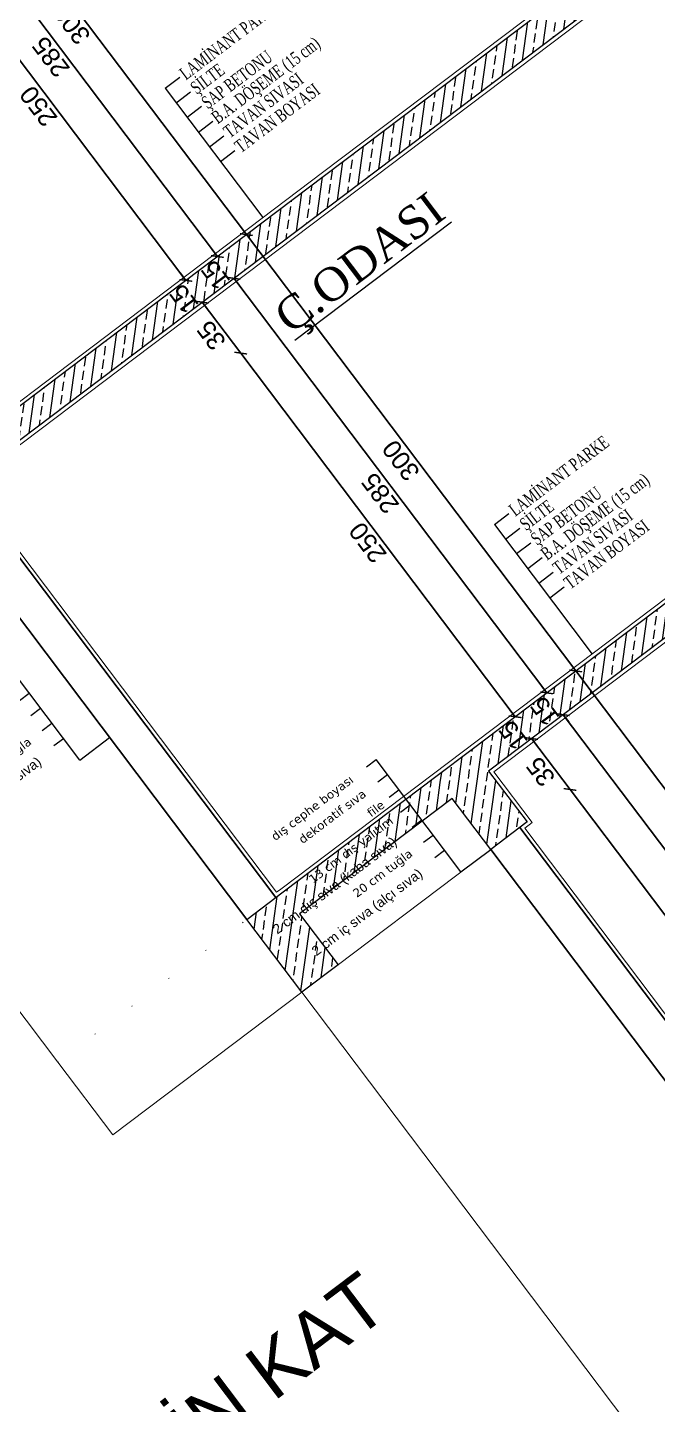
# Model space of a CAD drawing. Header units: millimetres. Extents: x 2232 to 85269, y -3593 to 5869.
# Drawn here: x 3664.2 to 3750.6, y -790.1 to -601.2 of the extents above; entities that cross this region are included whole.
import ezdxf

# ---------------------------------------------------------------- set-up
doc = ezdxf.new("R2010")
doc.units = ezdxf.units.MM
doc.linetypes.add('DOTX2', pattern=[0.5, 0, -0.5])
for name, color, linetype, lineweight in [('duvar', 232, 'Continuous', 30), ('görünüş', 201, 'Continuous', 18), ('iz', 1, 'DOTX2', 20), ('sıva iç', 21, 'Continuous', 0), ('TEXT-1', 8, 'Continuous', 5), ('ölçü iç', 170, 'Continuous', 9), ('ÖLÇÜ İÇ', 7, 'Continuous', 9)]:
    doc.layers.add(name, color=color, linetype=linetype, lineweight=lineweight)
for name, color, linetype in [('poz', 1, 'Continuous'), ('Standart', 7, 'Continuous'), ('Yazi', 7, 'Continuous')]:
    doc.layers.add(name, color=color, linetype=linetype)
doc.styles.add('arial_1_18', font='arial.ttf', dxfattribs={"height": 0.2})
doc.styles.get("Standard").update_dxf_attribs({"font": 'arial.ttf'})
doc.styles.add('Times roman', font='times.ttf')
doc.styles.add('UNIVCH', font='times.ttf', dxfattribs={"width": 0.7})
doc.styles.add('verdana_1_34', font='verdana.ttf', dxfattribs={"height": 0.2})
doc.dimstyles.new('zulay iç ölçü', dxfattribs={"dimtxt": 10, "dimasz": 5, "dimexe": 0.18, "dimexo": 0, "dimgap": 2, "dimtad": 3, "dimdec": 0, "dimzin": 0, "dimdsep": 46, "dimtxsty": 'Standard', "dimblk": 'ARCHTICK', "dimcen": 0.09, "dimse1": 1, "dimse2": 1, "dimadec": 0, "dimazin": 0, "dimtfac": 1, "dimtdec": 0, "dimtix": 1, "dimtofl": 0, "dimtmove": 0, "dimatfit": 3, "dimldrblk": 'ARCHTICK', "dimfxl": 1, "dimtolj": 1, "dimtzin": 0, "dimarcsym": 0})
pattern_1 = [(45, (0, 0), (-7.07107, 7.07107), []), (45, (7.071, 0), (-7.07107, 7.07107), [5, -2.5])]

# ---------------------------------------------------------------- blocks, each defined once
blk = doc.blocks.new('IDE991Entity4309')
at = {"layer": 'Standart', "linetype": 'Continuous', "lineweight": -3}
h = blk.add_hatch(dxfattribs=at)
h.set_pattern_fill('ANSI33', color=171, scale=40, style=0)
h.set_pattern_definition(pattern_1)
h.paths.add_polyline_path([(760, 1035), (155, 1035), (155, 1050), (760, 1050)])
blk = doc.blocks.new('IDE991Entity4327')
at = {"layer": 'Standart', "linetype": 'Continuous', "lineweight": -3}
h = blk.add_hatch(dxfattribs=at)
h.set_pattern_fill('ANSI33', color=171, scale=40, style=0)
h.set_pattern_definition(pattern_1)
h.paths.add_polyline_path([(760, 735), (155, 735), (155, 750), (760, 750)])
blk = doc.blocks.new('IDE991Entity4333')
at = {"layer": 'Standart', "linetype": 'Continuous', "lineweight": -3}
h = blk.add_hatch(dxfattribs=at)
h.set_pattern_fill('ANSI33', color=171, scale=40, style=0)
h.set_pattern_definition(pattern_1)
h.paths.add_polyline_path([(155, 400), (130, 400), (130, 450), (155, 450)])
blk = doc.blocks.new('IDE991Entity4334')
at = {"layer": 'Standart', "linetype": 'Continuous', "lineweight": -3}
h = blk.add_hatch(dxfattribs=at)
h.set_pattern_fill('ANSI33', color=171, scale=40, style=0)
h.set_pattern_definition(pattern_1)
h.paths.add_polyline_path([(285, 400), (260, 400), (260, 450), (285, 450)])
blk = doc.blocks.new('IDE991Entity4338')
at = {"layer": 'Standart', "linetype": 'Continuous', "lineweight": -3}
h = blk.add_hatch(dxfattribs=at)
h.set_pattern_fill('ANSI33', color=171, scale=40, style=0)
h.set_pattern_definition(pattern_1)
h.paths.add_polyline_path([(760, 435), (285, 435), (285, 450), (760, 450)])
blk = doc.blocks.new('IDE991Entity4339')
at = {"layer": 'Standart', "linetype": 'Continuous', "lineweight": -3}
h = blk.add_hatch(dxfattribs=at)
h.set_pattern_fill('ANSI33', color=171, scale=40, style=0)
h.set_pattern_definition(pattern_1)
h.paths.add_polyline_path([(260, 435), (155, 435), (155, 450), (260, 450)])
blk = doc.blocks.new('IDE991Entity5332')
at = {"layer": 'Standart', "color": 159, "linetype": 'Continuous', "lineweight": -3}
blk.add_lwpolyline([(760, 1035), (155, 1035)], dxfattribs=at)
blk = doc.blocks.new('IDE991Entity5392')
at = {"layer": 'Standart', "color": 159, "linetype": 'Continuous', "lineweight": -3}
blk.add_lwpolyline([(155, 750), (260, 750)], dxfattribs=at)
blk = doc.blocks.new('IDE991Entity5399')
at = {"layer": 'Standart', "color": 159, "linetype": 'Continuous', "lineweight": -3}
blk.add_lwpolyline([(760, 735), (155, 735)], dxfattribs=at)
blk = doc.blocks.new('IDE991Entity5429')
at = {"layer": 'Standart', "color": 159, "linetype": 'Continuous', "lineweight": -3}
blk.add_lwpolyline([(130, 400), (130, 450)], dxfattribs=at)
blk = doc.blocks.new('IDE991Entity5430')
at = {"layer": 'Standart', "color": 159, "linetype": 'Continuous', "lineweight": -3}
blk.add_lwpolyline([(155, 400), (130, 400)], dxfattribs=at)
blk = doc.blocks.new('IDE991Entity5431')
at = {"layer": 'Standart', "color": 159, "linetype": 'Continuous', "lineweight": -3}
blk.add_lwpolyline([(130, 450), (155, 450)], dxfattribs=at)
blk = doc.blocks.new('IDE991Entity5432')
at = {"layer": 'Standart', "color": 159, "linetype": 'Continuous', "lineweight": -3}
blk.add_lwpolyline([(155, 450), (260, 450)], dxfattribs=at)
blk = doc.blocks.new('IDE991Entity5433')
at = {"layer": 'Standart', "color": 159, "linetype": 'Continuous', "lineweight": -3}
blk.add_lwpolyline([(260, 400), (260, 435)], dxfattribs=at)
blk = doc.blocks.new('IDE991Entity5434')
at = {"layer": 'Standart', "color": 159, "linetype": 'Continuous', "lineweight": -3}
blk.add_lwpolyline([(285, 400), (260, 400)], dxfattribs=at)
blk = doc.blocks.new('IDE991Entity5435')
at = {"layer": 'Standart', "color": 159, "linetype": 'Continuous', "lineweight": -3}
blk.add_lwpolyline([(260, 450), (285, 450)], dxfattribs=at)
blk = doc.blocks.new('IDE991Entity5436')
at = {"layer": 'Standart', "color": 159, "linetype": 'Continuous', "lineweight": -3}
blk.add_lwpolyline([(285, 450), (410, 450)], dxfattribs=at)
blk = doc.blocks.new('IDE991Entity5449')
at = {"layer": 'Standart', "color": 159, "linetype": 'Continuous', "lineweight": -3}
blk.add_lwpolyline([(760, 435), (285, 435)], dxfattribs=at)
blk = doc.blocks.new('IDE991Entity5450')
at = {"layer": 'Standart', "color": 159, "linetype": 'Continuous', "lineweight": -3}
blk.add_lwpolyline([(155, 435), (155, 400)], dxfattribs=at)
blk = doc.blocks.new('IDE991Entity5451')
at = {"layer": 'Standart', "color": 159, "linetype": 'Continuous', "lineweight": -3}
blk.add_lwpolyline([(260, 435), (155, 435)], dxfattribs=at)
blk = doc.blocks.new('IDE991Entity5600')
at = {"layer": 'Standart', "color": 159, "linetype": 'Continuous', "lineweight": -3}
blk.add_lwpolyline([(285, 435), (285, 400)], dxfattribs=at)
blk = doc.blocks.new('IDE991Entity6588')
at = {"layer": 'Standart', "color": 159, "linetype": 'Continuous', "lineweight": -3}
blk.add_lwpolyline([(260, 750), (410, 750)], dxfattribs=at)
blk = doc.blocks.new('IDE991Entity6589')
at = {"layer": 'Standart', "color": 159, "linetype": 'Continuous', "lineweight": -3}
blk.add_lwpolyline([(410, 750), (758, 750)], dxfattribs=at)
blk = doc.blocks.new('IDE991Entity6621')
at = {"layer": 'Standart', "color": 159, "linetype": 'Continuous', "lineweight": -3}
blk.add_lwpolyline([(410, 450), (758, 450)], dxfattribs=at)
blk = doc.blocks.new('TRRTYT')
at = {"layer": 'Standart'}
for name in ['IDE991Entity4309', 'IDE991Entity5332', 'IDE991Entity4327', 'IDE991Entity5392', 'IDE991Entity6588', 'IDE991Entity6589', 'IDE991Entity5399', 'IDE991Entity4333', 'IDE991Entity5429', 'IDE991Entity5431', 'IDE991Entity4339', 'IDE991Entity5432', 'IDE991Entity4334', 'IDE991Entity5435', 'IDE991Entity4338', 'IDE991Entity5436', 'IDE991Entity6621', 'IDE991Entity5450', 'IDE991Entity5451', 'IDE991Entity5433', 'IDE991Entity5449', 'IDE991Entity5600', 'IDE991Entity5430', 'IDE991Entity5434']:
    blk.add_blockref(name, (1034515.63, -397430.95), dxfattribs=at)
blk = doc.blocks.new('_ArchTick')
at = {"color": 0, "linetype": 'ByBlock', "const_width": 0.15}
blk.add_lwpolyline([(-0.5, -0.5), (0.5, 0.5)], dxfattribs=at)
blk = doc.blocks.new('*D2443')
at = {"layer": 'Defpoints', "color": 0, "transparency": 16777216}
for p in [(661177.16, -126828.54), (661187, -127078.54), (661204.5, -127078.54)]:
    blk.add_point(p, dxfattribs=at)
at = {"layer": 'ÖLÇÜ İÇ', "color": 0, "lineweight": -2, "transparency": 16777216}
blk.add_line((661204.5, -126828.54), (661204.5, -127078.54), dxfattribs=at)
at = {"layer": 'ÖLÇÜ İÇ', "color": 0, "lineweight": -2, "transparency": 16777216, "xscale": 5, "yscale": 5, "zscale": 5}
for p, rotation in [((661204.5, -126828.54), 90), ((661204.5, -127078.54), 270)]:
    blk.add_blockref('_ArchTick', p, dxfattribs=dict(at, rotation=rotation))
at = {"layer": 'ÖLÇÜ İÇ', "color": 0, "transparency": 16777216, "insert": (661197.5, -126953.54), "char_height": 10, "attachment_point": 5, "rotation": 90}
blk.add_mtext('\\A1;250', dxfattribs=at)
blk = doc.blocks.new('*D2444')
at = {"layer": 'Defpoints', "color": 0, "transparency": 16777216}
for p in [(661246.19, -126778.54), (661246.19, -127078.54), (661246.19, -127078.54)]:
    blk.add_point(p, dxfattribs=at)
at = {"layer": 'ÖLÇÜ İÇ', "color": 0, "lineweight": -2, "transparency": 16777216}
blk.add_line((661246.19, -126778.54), (661246.19, -127078.54), dxfattribs=at)
at = {"layer": 'ÖLÇÜ İÇ', "color": 0, "lineweight": -2, "transparency": 16777216, "xscale": 5, "yscale": 5, "zscale": 5}
for p, rotation in [((661246.19, -126778.54), 90), ((661246.19, -127078.54), 270)]:
    blk.add_blockref('_ArchTick', p, dxfattribs=dict(at, rotation=rotation))
at = {"layer": 'ÖLÇÜ İÇ', "color": 0, "transparency": 16777216, "insert": (661239.19, -126928.54), "char_height": 10, "attachment_point": 5, "rotation": 90}
blk.add_mtext('\\A1;300', dxfattribs=at)
blk = doc.blocks.new('*D2447')
at = {"layer": 'Defpoints', "color": 0, "transparency": 16777216}
for p in [(661197.5, -127078.54), (661197.5, -127093.54), (661204.5, -127093.54)]:
    blk.add_point(p, dxfattribs=at)
at = {"layer": 'ÖLÇÜ İÇ', "color": 0, "lineweight": -2, "transparency": 16777216}
for p, q in [((661204.5, -127078.54), (661204.5, -127073.54)), ((661204.5, -127093.54), (661204.5, -127098.54))]:
    blk.add_line(p, q, dxfattribs=at)
at = {"layer": 'ÖLÇÜ İÇ', "color": 0, "lineweight": -2, "transparency": 16777216, "xscale": 5, "yscale": 5, "zscale": 5}
for p, rotation in [((661204.5, -127078.54), 270), ((661204.5, -127093.54), 90)]:
    blk.add_blockref('_ArchTick', p, dxfattribs=dict(at, rotation=rotation))
at = {"layer": 'ÖLÇÜ İÇ', "color": 0, "transparency": 16777216, "insert": (661197.5, -127086.04), "char_height": 10, "attachment_point": 5, "rotation": 90}
blk.add_mtext('\\A1;15', dxfattribs=at)
blk = doc.blocks.new('*D2448')
at = {"layer": 'Defpoints', "color": 0, "transparency": 16777216}
for p in [(661197.5, -127093.54), (661177.16, -127128.54), (661204.5, -127128.54)]:
    blk.add_point(p, dxfattribs=at)
at = {"layer": 'ÖLÇÜ İÇ', "color": 0, "lineweight": -2, "transparency": 16777216}
blk.add_line((661204.5, -127093.54), (661204.5, -127128.54), dxfattribs=at)
at = {"layer": 'ÖLÇÜ İÇ', "color": 0, "lineweight": -2, "transparency": 16777216, "xscale": 5, "yscale": 5, "zscale": 5}
for p, rotation in [((661204.5, -127093.54), 90), ((661204.5, -127128.54), 270)]:
    blk.add_blockref('_ArchTick', p, dxfattribs=dict(at, rotation=rotation))
at = {"layer": 'ÖLÇÜ İÇ', "color": 0, "transparency": 16777216, "insert": (661197.5, -127111.04), "char_height": 10, "attachment_point": 5, "rotation": 90}
blk.add_mtext('\\A1;35', dxfattribs=at)
blk = doc.blocks.new('*D2449')
at = {"layer": 'Defpoints', "color": 0, "transparency": 16777216}
for p in [(661177.16, -127128.54), (661187, -127378.54), (661204.5, -127378.54)]:
    blk.add_point(p, dxfattribs=at)
at = {"layer": 'ÖLÇÜ İÇ', "color": 0, "lineweight": -2, "transparency": 16777216}
blk.add_line((661204.5, -127128.54), (661204.5, -127378.54), dxfattribs=at)
at = {"layer": 'ÖLÇÜ İÇ', "color": 0, "lineweight": -2, "transparency": 16777216, "xscale": 5, "yscale": 5, "zscale": 5}
for p, rotation in [((661204.5, -127128.54), 90), ((661204.5, -127378.54), 270)]:
    blk.add_blockref('_ArchTick', p, dxfattribs=dict(at, rotation=rotation))
at = {"layer": 'ÖLÇÜ İÇ', "color": 0, "transparency": 16777216, "insert": (661197.5, -127253.54), "char_height": 10, "attachment_point": 5, "rotation": 90}
blk.add_mtext('\\A1;250', dxfattribs=at)
blk = doc.blocks.new('*D2450')
at = {"layer": 'Defpoints', "color": 0, "transparency": 16777216}
for p in [(661246.19, -127078.54), (661246.19, -127378.54), (661246.19, -127378.54)]:
    blk.add_point(p, dxfattribs=at)
at = {"layer": 'ÖLÇÜ İÇ', "color": 0, "lineweight": -2, "transparency": 16777216}
blk.add_line((661246.19, -127078.54), (661246.19, -127378.54), dxfattribs=at)
at = {"layer": 'ÖLÇÜ İÇ', "color": 0, "lineweight": -2, "transparency": 16777216, "xscale": 5, "yscale": 5, "zscale": 5}
for p, rotation in [((661246.19, -127078.54), 90), ((661246.19, -127378.54), 270)]:
    blk.add_blockref('_ArchTick', p, dxfattribs=dict(at, rotation=rotation))
at = {"layer": 'ÖLÇÜ İÇ', "color": 0, "transparency": 16777216, "insert": (661239.19, -127228.54), "char_height": 10, "attachment_point": 5, "rotation": 90}
blk.add_mtext('\\A1;300', dxfattribs=at)
blk = doc.blocks.new('*D2461')
at = {"layer": 'Defpoints', "color": 0, "transparency": 16777216}
for p in [(661178.88, -126793.54), (661226.24, -127078.54), (661226.24, -127078.54)]:
    blk.add_point(p, dxfattribs=at)
at = {"layer": 'ÖLÇÜ İÇ', "color": 0, "lineweight": -2, "transparency": 16777216}
blk.add_line((661226.24, -126793.54), (661226.24, -127078.54), dxfattribs=at)
at = {"layer": 'ÖLÇÜ İÇ', "color": 0, "lineweight": -2, "transparency": 16777216, "xscale": 5, "yscale": 5, "zscale": 5}
for p, rotation in [((661226.24, -126793.54), 90), ((661226.24, -127078.54), 270)]:
    blk.add_blockref('_ArchTick', p, dxfattribs=dict(at, rotation=rotation))
at = {"layer": 'ÖLÇÜ İÇ', "color": 0, "transparency": 16777216, "insert": (661219.24, -126936.04), "char_height": 10, "attachment_point": 5, "rotation": 90}
blk.add_mtext('\\A1;285', dxfattribs=at)
blk = doc.blocks.new('*D2462')
at = {"layer": 'Defpoints', "color": 0, "transparency": 16777216}
for p in [(661220.99, -127078.54), (661178.88, -127093.54), (661226.24, -127093.54)]:
    blk.add_point(p, dxfattribs=at)
at = {"layer": 'ÖLÇÜ İÇ', "color": 0, "lineweight": -2, "transparency": 16777216}
for p, q in [((661226.24, -127078.54), (661226.24, -127073.54)), ((661226.24, -127093.54), (661226.24, -127098.54))]:
    blk.add_line(p, q, dxfattribs=at)
at = {"layer": 'ÖLÇÜ İÇ', "color": 0, "lineweight": -2, "transparency": 16777216, "xscale": 5, "yscale": 5, "zscale": 5}
for p, rotation in [((661226.24, -127078.54), 270), ((661226.24, -127093.54), 90)]:
    blk.add_blockref('_ArchTick', p, dxfattribs=dict(at, rotation=rotation))
at = {"layer": 'ÖLÇÜ İÇ', "color": 0, "transparency": 16777216, "insert": (661219.24, -127086.04), "char_height": 10, "attachment_point": 5, "rotation": 90}
blk.add_mtext('\\A1;15', dxfattribs=at)
blk = doc.blocks.new('*D2463')
at = {"layer": 'Defpoints', "color": 0, "transparency": 16777216}
for p in [(661178.88, -127093.54), (661226.24, -127378.54), (661226.24, -127378.54)]:
    blk.add_point(p, dxfattribs=at)
at = {"layer": 'ÖLÇÜ İÇ', "color": 0, "lineweight": -2, "transparency": 16777216}
blk.add_line((661226.24, -127093.54), (661226.24, -127378.54), dxfattribs=at)
at = {"layer": 'ÖLÇÜ İÇ', "color": 0, "lineweight": -2, "transparency": 16777216, "xscale": 5, "yscale": 5, "zscale": 5}
for p, rotation in [((661226.24, -127093.54), 90), ((661226.24, -127378.54), 270)]:
    blk.add_blockref('_ArchTick', p, dxfattribs=dict(at, rotation=rotation))
at = {"layer": 'ÖLÇÜ İÇ', "color": 0, "transparency": 16777216, "insert": (661219.24, -127236.04), "char_height": 10, "attachment_point": 5, "rotation": 90}
blk.add_mtext('\\A1;285', dxfattribs=at)
blk = doc.blocks.new('*D2464')
at = {"layer": 'Defpoints', "color": 0, "transparency": 16777216}
for p in [(661197.5, -127378.54), (661197.5, -127393.54), (661204.5, -127393.54)]:
    blk.add_point(p, dxfattribs=at)
at = {"layer": 'ÖLÇÜ İÇ', "color": 0, "lineweight": -2, "transparency": 16777216}
for p, q in [((661204.5, -127378.54), (661204.5, -127373.54)), ((661204.5, -127393.54), (661204.5, -127398.54))]:
    blk.add_line(p, q, dxfattribs=at)
at = {"layer": 'ÖLÇÜ İÇ', "color": 0, "lineweight": -2, "transparency": 16777216, "xscale": 5, "yscale": 5, "zscale": 5}
for p, rotation in [((661204.5, -127378.54), 270), ((661204.5, -127393.54), 90)]:
    blk.add_blockref('_ArchTick', p, dxfattribs=dict(at, rotation=rotation))
at = {"layer": 'ÖLÇÜ İÇ', "color": 0, "transparency": 16777216, "insert": (661197.5, -127386.04), "char_height": 10, "attachment_point": 5, "rotation": 90}
blk.add_mtext('\\A1;15', dxfattribs=at)
blk = doc.blocks.new('*D2465')
at = {"layer": 'Defpoints', "color": 0, "transparency": 16777216}
for p in [(661197.5, -127393.54), (661177.16, -127428.54), (661204.5, -127428.54)]:
    blk.add_point(p, dxfattribs=at)
at = {"layer": 'ÖLÇÜ İÇ', "color": 0, "lineweight": -2, "transparency": 16777216}
blk.add_line((661204.5, -127393.54), (661204.5, -127428.54), dxfattribs=at)
at = {"layer": 'ÖLÇÜ İÇ', "color": 0, "lineweight": -2, "transparency": 16777216, "xscale": 5, "yscale": 5, "zscale": 5}
for p, rotation in [((661204.5, -127393.54), 90), ((661204.5, -127428.54), 270)]:
    blk.add_blockref('_ArchTick', p, dxfattribs=dict(at, rotation=rotation))
at = {"layer": 'ÖLÇÜ İÇ', "color": 0, "transparency": 16777216, "insert": (661197.5, -127411.04), "char_height": 10, "attachment_point": 5, "rotation": 90}
blk.add_mtext('\\A1;35', dxfattribs=at)
blk = doc.blocks.new('*D2466')
at = {"layer": 'Defpoints', "color": 0, "transparency": 16777216}
for p in [(661177.16, -127428.54), (661187, -127778.54), (661204.5, -127778.54)]:
    blk.add_point(p, dxfattribs=at)
at = {"layer": 'ÖLÇÜ İÇ', "color": 0, "lineweight": -2, "transparency": 16777216}
blk.add_line((661204.5, -127428.54), (661204.5, -127778.54), dxfattribs=at)
at = {"layer": 'ÖLÇÜ İÇ', "color": 0, "lineweight": -2, "transparency": 16777216, "xscale": 5, "yscale": 5, "zscale": 5}
for p, rotation in [((661204.5, -127428.54), 90), ((661204.5, -127778.54), 270)]:
    blk.add_blockref('_ArchTick', p, dxfattribs=dict(at, rotation=rotation))
at = {"layer": 'ÖLÇÜ İÇ', "color": 0, "transparency": 16777216, "insert": (661197.5, -127603.54), "char_height": 10, "attachment_point": 5, "rotation": 90}
blk.add_mtext('\\A1;350', dxfattribs=at)
blk = doc.blocks.new('*D2467')
at = {"layer": 'Defpoints', "color": 0, "transparency": 16777216}
for p in [(661246.19, -127378.54), (661246.19, -127778.54), (661246.19, -127778.54)]:
    blk.add_point(p, dxfattribs=at)
at = {"layer": 'ÖLÇÜ İÇ', "color": 0, "lineweight": -2, "transparency": 16777216}
blk.add_line((661246.19, -127378.54), (661246.19, -127778.54), dxfattribs=at)
at = {"layer": 'ÖLÇÜ İÇ', "color": 0, "lineweight": -2, "transparency": 16777216, "xscale": 5, "yscale": 5, "zscale": 5}
for p, rotation in [((661246.19, -127378.54), 90), ((661246.19, -127778.54), 270)]:
    blk.add_blockref('_ArchTick', p, dxfattribs=dict(at, rotation=rotation))
at = {"layer": 'ÖLÇÜ İÇ', "color": 0, "transparency": 16777216, "insert": (661239.19, -127578.54), "char_height": 10, "attachment_point": 5, "rotation": 90}
blk.add_mtext('\\A1;400', dxfattribs=at)
blk = doc.blocks.new('*D2468')
at = {"layer": 'Defpoints', "color": 0, "transparency": 16777216}
for p in [(661220.99, -127378.54), (661178.88, -127393.54), (661226.24, -127393.54)]:
    blk.add_point(p, dxfattribs=at)
at = {"layer": 'ÖLÇÜ İÇ', "color": 0, "lineweight": -2, "transparency": 16777216}
for p, q in [((661226.24, -127378.54), (661226.24, -127373.54)), ((661226.24, -127393.54), (661226.24, -127398.54))]:
    blk.add_line(p, q, dxfattribs=at)
at = {"layer": 'ÖLÇÜ İÇ', "color": 0, "lineweight": -2, "transparency": 16777216, "xscale": 5, "yscale": 5, "zscale": 5}
for p, rotation in [((661226.24, -127378.54), 270), ((661226.24, -127393.54), 90)]:
    blk.add_blockref('_ArchTick', p, dxfattribs=dict(at, rotation=rotation))
at = {"layer": 'ÖLÇÜ İÇ', "color": 0, "transparency": 16777216, "insert": (661219.24, -127386.04), "char_height": 10, "attachment_point": 5, "rotation": 90}
blk.add_mtext('\\A1;15', dxfattribs=at)
blk = doc.blocks.new('*D2469')
at = {"layer": 'Defpoints', "color": 0, "transparency": 16777216}
for p in [(661178.88, -127393.54), (661226.24, -127778.54), (661226.24, -127778.54)]:
    blk.add_point(p, dxfattribs=at)
at = {"layer": 'ÖLÇÜ İÇ', "color": 0, "lineweight": -2, "transparency": 16777216}
blk.add_line((661226.24, -127393.54), (661226.24, -127778.54), dxfattribs=at)
at = {"layer": 'ÖLÇÜ İÇ', "color": 0, "lineweight": -2, "transparency": 16777216, "xscale": 5, "yscale": 5, "zscale": 5}
for p, rotation in [((661226.24, -127393.54), 90), ((661226.24, -127778.54), 270)]:
    blk.add_blockref('_ArchTick', p, dxfattribs=dict(at, rotation=rotation))
at = {"layer": 'ÖLÇÜ İÇ', "color": 0, "transparency": 16777216, "insert": (661219.24, -127586.04), "char_height": 10, "attachment_point": 5, "rotation": 90}
blk.add_mtext('\\A1;385', dxfattribs=at)
blk = doc.blocks.new('Entity12990')
at = {"layer": 'Yazi', "color": 11, "linetype": 'Continuous', "lineweight": -3}
for points in [[(7386.69, 277.99), (7393.31, 277.99)], [(7393.31, 200.75), (7393.31, 277.99)], [(7386.69, 267.61), (7393.31, 267.61)], [(7386.69, 257.23), (7393.31, 257.23)], [(7386.69, 246.85), (7393.31, 246.85)], [(7386.69, 236.47), (7393.31, 236.47)], [(7386.69, 226.09), (7393.31, 226.09)], [(7386.69, 215.71), (7393.31, 215.71)], [(7393.31, 200.75), (7413.85, 200.75)]]:
    blk.add_lwpolyline(points, dxfattribs=at)
for s, height, style, p in [('dış cephe boyası', 4.7407, 'verdana_1_34', (7322.1, 275.59)), ('dekoratif sıva', 4.7407, 'verdana_1_34', (7333.15, 265.21)), ('file', 4.741, 'verdana_1_34', (7371.94, 254.25)), ('13 cm dış yalıtım', 4.7407, 'verdana_1_34', (7324.49, 244.45)), ('2 cm dış sıva (kaba sıva)', 5.3333, 'arial_1_18', (7292.13, 233.96)), ('20 cm tuğla', 4.7407, 'verdana_1_34', (7339.11, 223.69)), ('2 cm iç sıva (alçı sıva)', 5.3333, 'arial_1_18', (7302.05, 211.54))]:
    blk.add_text(s, height=height, dxfattribs=dict(at, style=style)).set_placement(p)
blk = doc.blocks.new('DFGFDGHN')
at = {"layer": 'ÖLÇÜ İÇ'}
for base, p1, p2, picture, middle in [((661246.19, -127078.54), (661246.19, -126778.54), (661246.19, -127078.54), '*D2444', (661239.19, -126928.54)), ((661204.5, -127078.54), (661177.16, -126828.54), (661187, -127078.54), '*D2443', (661197.5, -126953.54)), ((661226.24, -127093.54), (661220.99, -127078.54), (661178.88, -127093.54), '*D2462', (661219.24, -127086.04)), ((661204.5, -127093.54), (661197.5, -127078.54), (661197.5, -127093.54), '*D2447', (661197.5, -127086.04)), ((661246.19, -127378.54), (661246.19, -127078.54), (661246.19, -127378.54), '*D2450', (661239.19, -127228.54)), ((661204.5, -127128.54), (661197.5, -127093.54), (661177.16, -127128.54), '*D2448', (661197.5, -127111.04)), ((661204.5, -127378.54), (661177.16, -127128.54), (661187, -127378.54), '*D2449', (661197.5, -127253.54)), ((661226.24, -127393.54), (661220.99, -127378.54), (661178.88, -127393.54), '*D2468', (661219.24, -127386.04)), ((661204.5, -127393.54), (661197.5, -127378.54), (661197.5, -127393.54), '*D2464', (661197.5, -127386.04)), ((661246.19, -127778.54), (661246.19, -127378.54), (661246.19, -127778.54), '*D2467', (661239.19, -127578.54)), ((661204.5, -127428.54), (661197.5, -127393.54), (661177.16, -127428.54), '*D2465', (661197.5, -127411.04)), ((661204.5, -127778.54), (661177.16, -127428.54), (661187, -127778.54), '*D2466', (661197.5, -127603.54))]:
    dim = blk.add_linear_dim(base=base, p1=p1, p2=p2, angle=90, dimstyle='zulay iç ölçü', dxfattribs=at)
    dim.commit()
    dim.dimension.update_dxf_attribs({"geometry": picture, "text_midpoint": middle})
for base, p1, p2, picture, middle in [((661226.24, -127078.54), (661178.88, -126793.54), (661226.24, -127078.54), '*D2461', (661219.24, -126936.04)), ((661226.24, -127378.54), (661178.88, -127093.54), (661226.24, -127378.54), '*D2463', (661219.24, -127236.04)), ((661226.24, -127778.54), (661178.88, -127393.54), (661226.24, -127778.54), '*D2469', (661219.24, -127586.04))]:
    dim = blk.add_linear_dim(base=base, p1=p1, p2=p2, angle=90, dimstyle='zulay iç ölçü', override={"dimtmove": 1}, dxfattribs=at)
    dim.commit()
    dim.dimension.update_dxf_attribs({"geometry": picture, "text_midpoint": middle})
blk = doc.blocks.new('GHGFHGF')
at = {"layer": 'duvar'}
for points in [[(1293509.78, -409739.54), (1293509.78, -409989.54)], [(1293529.78, -409739.54), (1293529.78, -409989.54)], [(1293639.78, -410039.54), (1293639.78, -410389.54)], [(1293659.78, -410039.54), (1293659.78, -410389.54)]]:
    blk.add_lwpolyline(points, dxfattribs=at)
at = {"layer": 'görünüş'}
for points in [[(1293379.78, -409989.54), (1293379.78, -409689.54)], [(1293509.78, -410039.54), (1293509.78, -410409.54)]]:
    blk.add_lwpolyline(points, dxfattribs=at)
at = {"layer": 'iz', "ltscale": 50}
for p, q in [((1293379.78, -409689.54), (1295709.78, -409689.54)), ((1293379.78, -409989.54), (1295709.78, -409989.54))]:
    blk.add_line(p, q, dxfattribs=at)
at = {"layer": 'poz'}
for p, q in [((1293748.79, -409598.54), (1293748.79, -409687.54)), ((1293748.79, -409598.54), (1293758.79, -409598.54)), ((1293748.79, -409608.54), (1293758.79, -409608.54)), ((1293748.79, -409618.54), (1293758.79, -409618.54)), ((1293748.79, -409628.85), (1293758.79, -409628.85)), ((1293748.79, -409638.85), (1293758.79, -409638.85)), ((1293748.79, -409648.85), (1293758.79, -409648.85)), ((1293748.79, -409898.54), (1293748.79, -409987.54)), ((1293748.79, -409898.54), (1293758.79, -409898.54)), ((1293748.79, -409908.54), (1293758.79, -409908.54)), ((1293748.79, -409918.54), (1293758.79, -409918.54)), ((1293748.79, -409928.85), (1293758.79, -409928.85)), ((1293748.79, -409938.85), (1293758.79, -409938.85)), ((1293748.79, -409948.85), (1293758.79, -409948.85))]:
    blk.add_line(p, q, dxfattribs=at)
at = {"layer": 'sıva iç'}
for points in [[(1293997.78, -409406.54), (1293536.78, -409406.54), (1293536.78, -409441.54), (1293531.78, -409441.54), (1293531.78, -409687.54), (1293534.78, -409687.54), (1293639.78, -409687.54), (1293789.78, -409687.54), (1293997.78, -409687.54)], [(1293997.78, -409706.54), (1293536.78, -409706.54), (1293536.78, -409741.54), (1293531.78, -409741.54), (1293531.78, -409987.54), (1293534.78, -409987.54), (1293639.78, -409987.54), (1293789.78, -409987.54), (1293997.78, -409987.54)], [(1294137.78, -410006.54), (1293666.78, -410006.54), (1293666.78, -410041.54), (1293661.78, -410041.54), (1293661.78, -410387.54), (1293664.78, -410387.54), (1293843.72, -410387.54), (1294002.78, -410270.59), (1294002.78, -410277.54), (1294004.19, -410277.54), (1294004.19, -410331.54), (1294003.48, -410331.54), (1294003.48, -410352.54), (1294004.19, -410352.54), (1294004.19, -410387.54), (1294137.78, -410387.54)]]:
    blk.add_lwpolyline(points, close=True, dxfattribs=at)
blk.add_lwpolyline([(1293379.78, -409989.54), (1293379.78, -410039.54), (1293639.78, -410039.54)], dxfattribs=at)
at = {"layer": 'Standart'}
for p in [(1286095.93, -410065.29), (1286225.93, -410240.29)]:
    blk.add_blockref('Entity12990', p, dxfattribs=at)
at = {"layer": 'sıva iç'}
blk.add_blockref('TRRTYT', (258864.14, -13008.59), dxfattribs=at)
at = {"layer": 'ölçü iç', "lineweight": 30}
blk.add_blockref('DFGFDGHN', (632489.82, -282611), dxfattribs=at)
at = {"layer": 'TEXT-1', "style": 'arial_1_18'}
blk.add_text('ZEMİN KAT', height=30, dxfattribs=at).set_placement((1293219.78, -410209.75))
at = {"layer": 'Yazi', "style": 'UNIVCH', "width": 0.7}
for s, height, p in [('LAMİNANT PARKE', 6.9984, (1293760.37, -409602.05)), ('ŞİLTE', 6.998, (1293760.37, -409611.87)), ('ŞAP BETONU', 6.998, (1293760.37, -409621.96)), ('B.A. DÖŞEME (15 cm)', 6.9984, (1293759.84, -409631.8)), ('TAVAN SIVASI', 6.9984, (1293760.37, -409642)), ('TAVAN BOYASI', 6.9984, (1293760.37, -409652.17)), ('LAMİNANT PARKE', 6.9984, (1293760.37, -409902.05)), ('ŞİLTE', 6.998, (1293760.37, -409911.87)), ('ŞAP BETONU', 6.998, (1293760.37, -409921.96)), ('B.A. DÖŞEME (15 cm)', 6.9984, (1293759.84, -409931.8)), ('TAVAN SIVASI', 6.9984, (1293760.37, -409942)), ('TAVAN BOYASI', 6.9984, (1293760.37, -409952.17))]:
    blk.add_text(s, height=height, dxfattribs=at).set_placement(p)
at = {"layer": 'Yazi', "style": 'Times roman'}
blk.add_text('%%UÇ.ODASI', height=17.991, dxfattribs=at).set_placement((1293722.19, -409748.2))
blk = doc.blocks.new('RRRR')
at = {"layer": 'sıva iç', "rotation": 37.05267661197627}
blk.add_blockref('GHGFHGF', (-156760.25, -889310.84), dxfattribs=at)

msp = doc.modelspace()

# ---------------------------------------------------------------- block references
at = {"layer": 'ÖLÇÜ İÇ', "xscale": 0.25, "yscale": 0.25, "zscale": 0.25}
msp.add_blockref('RRRR', (-276957.06, 108554.7), dxfattribs=at)

doc.saveas('drawing.dxf')
